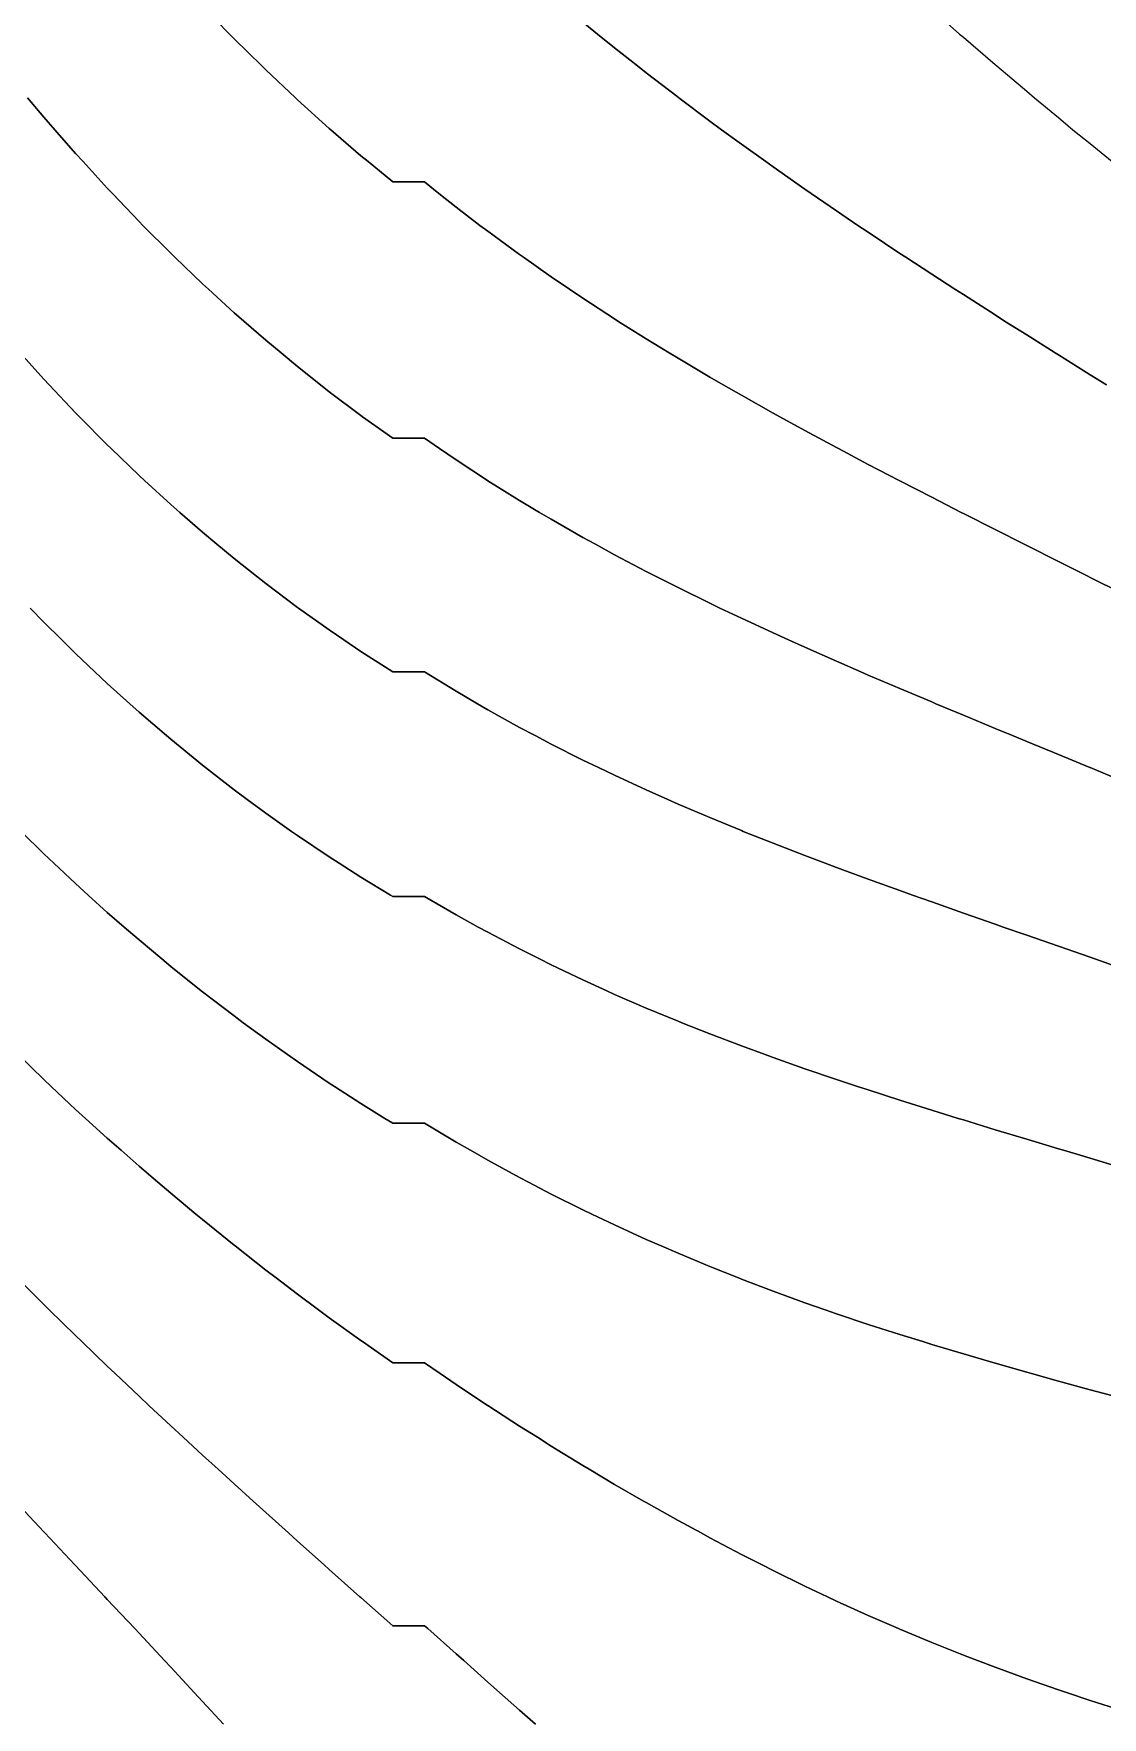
# Model space of a CAD drawing. Extents: x 1412622.5 to 1412673.9, y 4931530.8 to 4931599.9.
# Drawn here: x 1412646.1 to 1412651.8, y 4931542.78 to 4931551.76 of the extents above; entities that cross this region are included whole.
import ezdxf

# ---------------------------------------------------------------- set-up
doc = ezdxf.new("R2010")
doc.units = 0
doc.layers.add('line', color=2, linetype='CONTINUOUS')

msp = doc.modelspace()

# ---------------------------------------------------------------- linework, layer by layer
at = {"layer": 'line'}
for points in [[(1412647, 4931551.905488), (1412647.143811, 4931551.758741), (1412647.169279, 4931551.73305), (1412647.316559, 4931551.588578), (1412647.338558, 4931551.567281), (1412647.496769, 4931551.418415), (1412647.507837, 4931551.408151), (1412647.677116, 4931551.255574), (1412647.685466, 4931551.248252), (1412647.846395, 4931551.109543), (1412647.883889, 4931551.078089), (1412648.015674, 4931550.969537), (1412648.184953, 4931550.969537), (1412648.261809, 4931550.907925), (1412648.354232, 4931550.83524), (1412648.481535, 4931550.737762), (1412648.523511, 4931550.706255), (1412648.69279, 4931550.582444), (1412648.713578, 4931550.567599), (1412648.862069, 4931550.463809), (1412648.959288, 4931550.397436), (1412649.031348, 4931550.349308), (1412649.200627, 4931550.238761), (1412649.218546, 4931550.227273), (1412649.369906, 4931550.13242), (1412649.492436, 4931550.05711), (1412649.539185, 4931550.029026), (1412649.708464, 4931549.92892), (1412649.780418, 4931549.886946), (1412649.877743, 4931549.831482), (1412650.047022, 4931549.736261), (1412650.081894, 4931549.716783), (1412650.216301, 4931549.643463), (1412650.38558, 4931549.552045), (1412650.395631, 4931549.54662), (1412650.554859, 4931549.462694), (1412650.719555, 4931549.376457), (1412650.724138, 4931549.374111), (1412650.893417, 4931549.287126), (1412651.051149, 4931549.206294), (1412651.062696, 4931549.200508), (1412651.231975, 4931549.115005), (1412651.387989, 4931549.036131), (1412651.401254, 4931549.029571), (1412651.570533, 4931548.94486), (1412651.727572, 4931548.865967), (1412651.739812, 4931548.859948), (1412651.909091, 4931548.775481)], [(1412651.909091, 4931548.775481), (1412651.739812, 4931548.859948), (1412651.727572, 4931548.865967), (1412651.570533, 4931548.94486), (1412651.401254, 4931549.029571), (1412651.387989, 4931549.036131), (1412651.231975, 4931549.115005), (1412651.062696, 4931549.200508), (1412651.051149, 4931549.206294), (1412650.893417, 4931549.287126), (1412650.724138, 4931549.374111), (1412650.719555, 4931549.376457), (1412650.554859, 4931549.462694), (1412650.395631, 4931549.54662), (1412650.38558, 4931549.552045), (1412650.216301, 4931549.643463), (1412650.081894, 4931549.716783), (1412650.047022, 4931549.736261), (1412649.877743, 4931549.831482), (1412649.780418, 4931549.886946), (1412649.708464, 4931549.92892), (1412649.539185, 4931550.029026), (1412649.492436, 4931550.05711), (1412649.369906, 4931550.13242), (1412649.218546, 4931550.227273), (1412649.200627, 4931550.238761), (1412649.031348, 4931550.349308), (1412648.959288, 4931550.397436), (1412648.862069, 4931550.463809), (1412648.713578, 4931550.567599), (1412648.69279, 4931550.582444), (1412648.523511, 4931550.706255), (1412648.481535, 4931550.737762), (1412648.354232, 4931550.83524), (1412648.261809, 4931550.907925), (1412648.184953, 4931550.969537), (1412648.015674, 4931550.969537), (1412647.883889, 4931551.078089), (1412647.846395, 4931551.109543), (1412647.685466, 4931551.248252), (1412647.677116, 4931551.255574), (1412647.507837, 4931551.408151), (1412647.496769, 4931551.418415), (1412647.338558, 4931551.567281), (1412647.316559, 4931551.588578), (1412647.169279, 4931551.73305), (1412647.143811, 4931551.758741), (1412647, 4931551.905488)], [(1412650.893417, 4931551.889642), (1412651.042478, 4931551.758741), (1412651.062696, 4931551.741623), (1412651.231975, 4931551.596158), (1412651.240654, 4931551.588578), (1412651.401254, 4931551.453442), (1412651.442261, 4931551.418415), (1412651.570533, 4931551.31283), (1412651.647813, 4931551.248252), (1412651.739812, 4931551.174158), (1412651.857339, 4931551.078089)], [(1412649.031348, 4931551.822898), (1412649.109267, 4931551.758741), (1412649.200627, 4931551.685429), (1412649.322255, 4931551.588578), (1412649.369906, 4931551.551631), (1412649.539185, 4931551.421269), (1412649.542904, 4931551.418415), (1412649.708464, 4931551.294925), (1412649.771231, 4931551.248252), (1412649.877743, 4931551.17132), (1412650.007081, 4931551.078089), (1412650.047022, 4931551.050139), (1412650.216301, 4931550.93167), (1412650.250132, 4931550.907925), (1412650.38558, 4931550.815715), (1412650.499838, 4931550.737762), (1412650.554859, 4931550.701352), (1412650.724138, 4931550.588819), (1412650.755814, 4931550.567599), (1412650.893417, 4931550.478209), (1412651.017057, 4931550.397436), (1412651.062696, 4931550.368516), (1412651.231975, 4931550.260266), (1412651.283039, 4931550.227273), (1412651.401254, 4931550.153172), (1412651.553232, 4931550.05711), (1412651.570533, 4931550.046493), (1412651.739812, 4931549.941175), (1412651.826059, 4931549.886946)], [(1412651.826059, 4931549.886946), (1412651.739812, 4931549.941175), (1412651.570533, 4931550.046493), (1412651.553232, 4931550.05711), (1412651.401254, 4931550.153172), (1412651.283039, 4931550.227273), (1412651.231975, 4931550.260266), (1412651.062696, 4931550.368516), (1412651.017057, 4931550.397436), (1412650.893417, 4931550.478209), (1412650.755814, 4931550.567599), (1412650.724138, 4931550.588819), (1412650.554859, 4931550.701352), (1412650.499838, 4931550.737762), (1412650.38558, 4931550.815715), (1412650.250132, 4931550.907925), (1412650.216301, 4931550.93167), (1412650.047022, 4931551.050139), (1412650.007081, 4931551.078089), (1412649.877743, 4931551.17132), (1412649.771231, 4931551.248252), (1412649.708464, 4931551.294925), (1412649.542904, 4931551.418415), (1412649.539185, 4931551.421269), (1412649.369906, 4931551.551631), (1412649.322255, 4931551.588578), (1412649.200627, 4931551.685429), (1412649.109267, 4931551.758741), (1412649.031348, 4931551.822898)], [(1412646.066754, 4931551.418415), (1412646.153605, 4931551.315601), (1412646.212273, 4931551.248252), (1412646.322884, 4931551.122217), (1412646.362865, 4931551.078089), (1412646.492163, 4931550.936613), (1412646.51925, 4931550.907925), (1412646.661442, 4931550.758877), (1412646.682274, 4931550.737762), (1412646.830721, 4931550.588956), (1412646.852774, 4931550.567599), (1412647, 4931550.426769), (1412647.031763, 4931550.397436), (1412647.169279, 4931550.272103), (1412647.220273, 4931550.227273), (1412647.338558, 4931550.124715), (1412647.41943, 4931550.05711), (1412647.507837, 4931549.984261), (1412647.630423, 4931549.886946), (1412647.677116, 4931549.850422), (1412647.846395, 4931549.722925), (1412647.854849, 4931549.716783), (1412648.015674, 4931549.601767), (1412648.184953, 4931549.601767), (1412648.265003, 4931549.54662), (1412648.354232, 4931549.486106), (1412648.522111, 4931549.376457), (1412648.523511, 4931549.375557), (1412648.69279, 4931549.270384), (1412648.799738, 4931549.206294), (1412648.862069, 4931549.169534), (1412649.031348, 4931549.072971), (1412649.09802, 4931549.036131), (1412649.200627, 4931548.980339), (1412649.369906, 4931548.891127), (1412649.418936, 4931548.865967), (1412649.539185, 4931548.805236), (1412649.708464, 4931548.722065), (1412649.763089, 4931548.695804), (1412649.877743, 4931548.641547), (1412650.047022, 4931548.563191), (1412650.129544, 4931548.525641), (1412650.216301, 4931548.486763), (1412650.38558, 4931548.412024), (1412650.515456, 4931548.355478), (1412650.554859, 4931548.338575), (1412650.724138, 4931548.266358), (1412650.893417, 4931548.194906), (1412650.916098, 4931548.185315), (1412651.062696, 4931548.124213), (1412651.231975, 4931548.053926), (1412651.325126, 4931548.015152), (1412651.401254, 4931547.984008), (1412651.570533, 4931547.914331), (1412651.738649, 4931547.844988), (1412651.739812, 4931547.844513), (1412651.909091, 4931547.774286)], [(1412651.909091, 4931547.774286), (1412651.739812, 4931547.844513), (1412651.738649, 4931547.844988), (1412651.570533, 4931547.914331), (1412651.401254, 4931547.984008), (1412651.325126, 4931548.015152), (1412651.231975, 4931548.053926), (1412651.062696, 4931548.124213), (1412650.916098, 4931548.185315), (1412650.893417, 4931548.194906), (1412650.724138, 4931548.266358), (1412650.554859, 4931548.338575), (1412650.515456, 4931548.355478), (1412650.38558, 4931548.412024), (1412650.216301, 4931548.486763), (1412650.129544, 4931548.525641), (1412650.047022, 4931548.563191), (1412649.877743, 4931548.641547), (1412649.763089, 4931548.695804), (1412649.708464, 4931548.722065), (1412649.539185, 4931548.805236), (1412649.418936, 4931548.865967), (1412649.369906, 4931548.891127), (1412649.200627, 4931548.980339), (1412649.09802, 4931549.036131), (1412649.031348, 4931549.072971), (1412648.862069, 4931549.169534), (1412648.799738, 4931549.206294), (1412648.69279, 4931549.270384), (1412648.523511, 4931549.375557), (1412648.522111, 4931549.376457), (1412648.354232, 4931549.486106), (1412648.265003, 4931549.54662), (1412648.184953, 4931549.601767), (1412648.015674, 4931549.601767), (1412647.854849, 4931549.716783), (1412647.846395, 4931549.722925), (1412647.677116, 4931549.850422), (1412647.630423, 4931549.886946), (1412647.507837, 4931549.984261), (1412647.41943, 4931550.05711), (1412647.338558, 4931550.124715), (1412647.220273, 4931550.227273), (1412647.169279, 4931550.272103), (1412647.031763, 4931550.397436), (1412647, 4931550.426769), (1412646.852774, 4931550.567599), (1412646.830721, 4931550.588956), (1412646.682274, 4931550.737762), (1412646.661442, 4931550.758877), (1412646.51925, 4931550.907925), (1412646.492163, 4931550.936613), (1412646.362865, 4931551.078089), (1412646.322884, 4931551.122217), (1412646.212273, 4931551.248252), (1412646.153605, 4931551.315601), (1412646.066754, 4931551.418415)], [(1412646.027266, 4931550.05711), (1412646.153605, 4931549.917221), (1412646.181937, 4931549.886946), (1412646.322884, 4931549.737769), (1412646.343452, 4931549.716783), (1412646.492163, 4931549.566588), (1412646.512697, 4931549.54662), (1412646.661442, 4931549.403481), (1412646.690644, 4931549.376457), (1412646.830721, 4931549.248224), (1412646.878408, 4931549.206294), (1412647, 4931549.100519), (1412647.077138, 4931549.036131), (1412647.169279, 4931548.960046), (1412647.288127, 4931548.865967), (1412647.338558, 4931548.826467), (1412647.507837, 4931548.699473), (1412647.51294, 4931548.695804), (1412647.677116, 4931548.57902), (1412647.755564, 4931548.525641), (1412647.846395, 4931548.464451), (1412648.015616, 4931548.355478), (1412648.184953, 4931548.355441), (1412648.354232, 4931548.251973), (1412648.468353, 4931548.185315), (1412648.523511, 4931548.153383), (1412648.69279, 4931548.059549), (1412648.77644, 4931548.015152), (1412648.862069, 4931547.970291), (1412649.031348, 4931547.885289), (1412649.114955, 4931547.844988), (1412649.200627, 4931547.803812), (1412649.369906, 4931547.725599), (1412649.484119, 4931547.674825), (1412649.539185, 4931547.650514), (1412649.708464, 4931547.578251), (1412649.877743, 4931547.508572), (1412649.887488, 4931547.504662), (1412650.047022, 4931547.44106), (1412650.216301, 4931547.375572), (1412650.325094, 4931547.334499), (1412650.38558, 4931547.311786), (1412650.554859, 4931547.249342), (1412650.724138, 4931547.188179), (1412650.790859, 4931547.164336), (1412650.893417, 4931547.127859), (1412651.062696, 4931547.068203), (1412651.231975, 4931547.00915), (1412651.274836, 4931546.994172), (1412651.401254, 4931546.950176), (1412651.570533, 4931546.891295), (1412651.739812, 4931546.832462), (1412651.763829, 4931546.824009), (1412651.909091, 4931546.77306)], [(1412651.909091, 4931546.77306), (1412651.763829, 4931546.824009), (1412651.739812, 4931546.832462), (1412651.570533, 4931546.891295), (1412651.401254, 4931546.950176), (1412651.274836, 4931546.994172), (1412651.231975, 4931547.00915), (1412651.062696, 4931547.068203), (1412650.893417, 4931547.127859), (1412650.790859, 4931547.164336), (1412650.724138, 4931547.188179), (1412650.554859, 4931547.249342), (1412650.38558, 4931547.311786), (1412650.325094, 4931547.334499), (1412650.216301, 4931547.375572), (1412650.047022, 4931547.44106), (1412649.887488, 4931547.504662), (1412649.877743, 4931547.508572), (1412649.708464, 4931547.578251), (1412649.539185, 4931547.650514), (1412649.484119, 4931547.674825), (1412649.369906, 4931547.725599), (1412649.200627, 4931547.803812), (1412649.114955, 4931547.844988), (1412649.031348, 4931547.885289), (1412648.862069, 4931547.970291), (1412648.77644, 4931548.015152), (1412648.69279, 4931548.059549), (1412648.523511, 4931548.153383), (1412648.468353, 4931548.185315), (1412648.354232, 4931548.251973), (1412648.184953, 4931548.355441), (1412648.015616, 4931548.355478), (1412647.846395, 4931548.464451), (1412647.755564, 4931548.525641), (1412647.677116, 4931548.57902), (1412647.51294, 4931548.695804), (1412647.507837, 4931548.699473), (1412647.338558, 4931548.826467), (1412647.288127, 4931548.865967), (1412647.169279, 4931548.960046), (1412647.077138, 4931549.036131), (1412647, 4931549.100519), (1412646.878408, 4931549.206294), (1412646.830721, 4931549.248224), (1412646.690644, 4931549.376457), (1412646.661442, 4931549.403481), (1412646.512697, 4931549.54662), (1412646.492163, 4931549.566588), (1412646.343452, 4931549.716783), (1412646.322884, 4931549.737769), (1412646.181937, 4931549.886946), (1412646.153605, 4931549.917221), (1412646.027266, 4931550.05711)], [(1412646.080551, 4931548.695804), (1412646.153605, 4931548.620486), (1412646.249188, 4931548.525641), (1412646.322884, 4931548.453112), (1412646.426092, 4931548.355478), (1412646.492163, 4931548.293454), (1412646.612159, 4931548.185315), (1412646.661442, 4931548.14122), (1412646.808374, 4931548.015152), (1412646.830721, 4931547.996141), (1412647, 4931547.858252), (1412647.017021, 4931547.844988), (1412647.169279, 4931547.726687), (1412647.239105, 4931547.674825), (1412647.338558, 4931547.601319), (1412647.475506, 4931547.504662), (1412647.507837, 4931547.481927), (1412647.677116, 4931547.36829), (1412647.729898, 4931547.334499), (1412647.846395, 4931547.26011), (1412648.003864, 4931547.164336), (1412648.015674, 4931547.157163), (1412648.184953, 4931547.157163), (1412648.354232, 4931547.059135), (1412648.472129, 4931546.994172), (1412648.523511, 4931546.965857), (1412648.69279, 4931546.876997), (1412648.798894, 4931546.824009), (1412648.862069, 4931546.792413), (1412649.031348, 4931546.711739), (1412649.159006, 4931546.653846), (1412649.200627, 4931546.634917), (1412649.369906, 4931546.561411), (1412649.539185, 4931546.491405), (1412649.558675, 4931546.483683), (1412649.708464, 4931546.424088), (1412649.877743, 4931546.359686), (1412650.004345, 4931546.31352), (1412650.047022, 4931546.29787), (1412650.216301, 4931546.238015), (1412650.38558, 4931546.180401), (1412650.498018, 4931546.143357), (1412650.554859, 4931546.124503), (1412650.724138, 4931546.06982), (1412650.893417, 4931546.016611), (1412651.034703, 4931545.973193), (1412651.062696, 4931545.964525), (1412651.231975, 4931545.912692), (1412651.401254, 4931545.86163), (1412651.570533, 4931545.811146), (1412651.597664, 4931545.80303), (1412651.739812, 4931545.760169), (1412651.909091, 4931545.709193)], [(1412651.909091, 4931545.709193), (1412651.739812, 4931545.760169), (1412651.597664, 4931545.80303), (1412651.570533, 4931545.811146), (1412651.401254, 4931545.86163), (1412651.231975, 4931545.912692), (1412651.062696, 4931545.964525), (1412651.034703, 4931545.973193), (1412650.893417, 4931546.016611), (1412650.724138, 4931546.06982), (1412650.554859, 4931546.124503), (1412650.498018, 4931546.143357), (1412650.38558, 4931546.180401), (1412650.216301, 4931546.238015), (1412650.047022, 4931546.29787), (1412650.004345, 4931546.31352), (1412649.877743, 4931546.359686), (1412649.708464, 4931546.424088), (1412649.558675, 4931546.483683), (1412649.539185, 4931546.491405), (1412649.369906, 4931546.561411), (1412649.200627, 4931546.634917), (1412649.159006, 4931546.653846), (1412649.031348, 4931546.711739), (1412648.862069, 4931546.792413), (1412648.798894, 4931546.824009), (1412648.69279, 4931546.876997), (1412648.523511, 4931546.965857), (1412648.472129, 4931546.994172), (1412648.354232, 4931547.059135), (1412648.184953, 4931547.157163), (1412648.015674, 4931547.157163), (1412648.003864, 4931547.164336), (1412647.846395, 4931547.26011), (1412647.729898, 4931547.334499), (1412647.677116, 4931547.36829), (1412647.507837, 4931547.481927), (1412647.475506, 4931547.504662), (1412647.338558, 4931547.601319), (1412647.239105, 4931547.674825), (1412647.169279, 4931547.726687), (1412647.017021, 4931547.844988), (1412647, 4931547.858252), (1412646.830721, 4931547.996141), (1412646.808374, 4931548.015152), (1412646.661442, 4931548.14122), (1412646.612159, 4931548.185315), (1412646.492163, 4931548.293454), (1412646.426092, 4931548.355478), (1412646.322884, 4931548.453112), (1412646.249188, 4931548.525641), (1412646.153605, 4931548.620486), (1412646.080551, 4931548.695804)], [(1412646.032371, 4931547.504662), (1412646.153605, 4931547.385373), (1412646.207314, 4931547.334499), (1412646.322884, 4931547.225457), (1412646.390253, 4931547.164336), (1412646.492163, 4931547.072148), (1412646.581882, 4931546.994172), (1412646.661442, 4931546.925147), (1412646.782883, 4931546.824009), (1412646.830721, 4931546.784178), (1412646.99394, 4931546.653846), (1412647, 4931546.649002), (1412647.169279, 4931546.519363), (1412647.217961, 4931546.483683), (1412647.338558, 4931546.395015), (1412647.454461, 4931546.31352), (1412647.507837, 4931546.275813), (1412647.677116, 4931546.161526), (1412647.705324, 4931546.143357), (1412647.846395, 4931546.051882), (1412647.973581, 4931545.973193), (1412648.015674, 4931545.946926), (1412648.184953, 4931545.946926), (1412648.354232, 4931545.846285), (1412648.430651, 4931545.80303), (1412648.523511, 4931545.749897), (1412648.69279, 4931545.657737), (1412648.740865, 4931545.632867), (1412648.862069, 4931545.569344), (1412649.031348, 4931545.485052), (1412649.078639, 4931545.462704), (1412649.200627, 4931545.404169), (1412649.369906, 4931545.327078), (1412649.449865, 4931545.292541), (1412649.539185, 4931545.253282), (1412649.708464, 4931545.182717), (1412649.86114, 4931545.122378), (1412649.877743, 4931545.115687), (1412650.047022, 4931545.050907), (1412650.216301, 4931544.989412), (1412650.323997, 4931544.952214), (1412650.38558, 4931544.930486), (1412650.554859, 4931544.873539), (1412650.724138, 4931544.819259), (1412650.845388, 4931544.782051), (1412650.893417, 4931544.766972), (1412651.062696, 4931544.715819), (1412651.231975, 4931544.666584), (1412651.401254, 4931544.619012), (1412651.427181, 4931544.611888), (1412651.570533, 4931544.571568), (1412651.739812, 4931544.525043), (1412651.909091, 4931544.479417)], [(1412651.909091, 4931544.479417), (1412651.739812, 4931544.525043), (1412651.570533, 4931544.571568), (1412651.427181, 4931544.611888), (1412651.401254, 4931544.619012), (1412651.231975, 4931544.666584), (1412651.062696, 4931544.715819), (1412650.893417, 4931544.766972), (1412650.845388, 4931544.782051), (1412650.724138, 4931544.819259), (1412650.554859, 4931544.873539), (1412650.38558, 4931544.930486), (1412650.323997, 4931544.952214), (1412650.216301, 4931544.989412), (1412650.047022, 4931545.050907), (1412649.877743, 4931545.115687), (1412649.86114, 4931545.122378), (1412649.708464, 4931545.182717), (1412649.539185, 4931545.253282), (1412649.449865, 4931545.292541), (1412649.369906, 4931545.327078), (1412649.200627, 4931545.404169), (1412649.078639, 4931545.462704), (1412649.031348, 4931545.485052), (1412648.862069, 4931545.569344), (1412648.740865, 4931545.632867), (1412648.69279, 4931545.657737), (1412648.523511, 4931545.749897), (1412648.430651, 4931545.80303), (1412648.354232, 4931545.846285), (1412648.184953, 4931545.946926), (1412648.015674, 4931545.946926), (1412647.973581, 4931545.973193), (1412647.846395, 4931546.051882), (1412647.705324, 4931546.143357), (1412647.677116, 4931546.161526), (1412647.507837, 4931546.275813), (1412647.454461, 4931546.31352), (1412647.338558, 4931546.395015), (1412647.217961, 4931546.483683), (1412647.169279, 4931546.519363), (1412647, 4931546.649002), (1412646.99394, 4931546.653846), (1412646.830721, 4931546.784178), (1412646.782883, 4931546.824009), (1412646.661442, 4931546.925147), (1412646.581882, 4931546.994172), (1412646.492163, 4931547.072148), (1412646.390253, 4931547.164336), (1412646.322884, 4931547.225457), (1412646.207314, 4931547.334499), (1412646.153605, 4931547.385373), (1412646.032371, 4931547.504662)], [(1412646.015948, 4931546.31352), (1412646.153605, 4931546.179981), (1412646.192678, 4931546.143357), (1412646.322884, 4931546.021062), (1412646.37567, 4931545.973193), (1412646.492163, 4931545.867164), (1412646.565163, 4931545.80303), (1412646.661442, 4931545.717986), (1412646.761328, 4931545.632867), (1412646.830721, 4931545.5733), (1412646.964307, 4931545.462704), (1412647, 4931545.432879), (1412647.169279, 4931545.296533), (1412647.174433, 4931545.292541), (1412647.338558, 4931545.163875), (1412647.393546, 4931545.122378), (1412647.507837, 4931545.034907), (1412647.620127, 4931544.952214), (1412647.677116, 4931544.90955), (1412647.846395, 4931544.787661), (1412647.854527, 4931544.782051), (1412648.015674, 4931544.668717), (1412648.184953, 4931544.668717), (1412648.269067, 4931544.611888), (1412648.354232, 4931544.553095), (1412648.522198, 4931544.441725), (1412648.523511, 4931544.440833), (1412648.69279, 4931544.331012), (1412648.788388, 4931544.271562), (1412648.862069, 4931544.224485), (1412649.031348, 4931544.121012), (1412649.065036, 4931544.101399), (1412649.200627, 4931544.020041), (1412649.355334, 4931543.931235), (1412649.369906, 4931543.922592), (1412649.539185, 4931543.827291), (1412649.662556, 4931543.761072), (1412649.708464, 4931543.735534), (1412649.877743, 4931543.646295), (1412649.988395, 4931543.590909), (1412650.047022, 4931543.560406), (1412650.216301, 4931543.477187), (1412650.337602, 4931543.420746), (1412650.38558, 4931543.397481), (1412650.554859, 4931543.320226), (1412650.716455, 4931543.250583), (1412650.724138, 4931543.247124), (1412650.893417, 4931543.175712), (1412651.062696, 4931543.108484), (1412651.138131, 4931543.08042), (1412651.231975, 4931543.043867), (1412651.401254, 4931542.982022), (1412651.570533, 4931542.924024), (1412651.613352, 4931542.910256), (1412651.739812, 4931542.867668), (1412651.909091, 4931542.814048)], [(1412651.909091, 4931542.814048), (1412651.739812, 4931542.867668), (1412651.613352, 4931542.910256), (1412651.570533, 4931542.924024), (1412651.401254, 4931542.982022), (1412651.231975, 4931543.043867), (1412651.138131, 4931543.08042), (1412651.062696, 4931543.108484), (1412650.893417, 4931543.175712), (1412650.724138, 4931543.247124), (1412650.716455, 4931543.250583), (1412650.554859, 4931543.320226), (1412650.38558, 4931543.397481), (1412650.337602, 4931543.420746), (1412650.216301, 4931543.477187), (1412650.047022, 4931543.560406), (1412649.988395, 4931543.590909), (1412649.877743, 4931543.646295), (1412649.708464, 4931543.735534), (1412649.662556, 4931543.761072), (1412649.539185, 4931543.827291), (1412649.369906, 4931543.922592), (1412649.355334, 4931543.931235), (1412649.200627, 4931544.020041), (1412649.065036, 4931544.101399), (1412649.031348, 4931544.121012), (1412648.862069, 4931544.224485), (1412648.788388, 4931544.271562), (1412648.69279, 4931544.331012), (1412648.523511, 4931544.440833), (1412648.522198, 4931544.441725), (1412648.354232, 4931544.553095), (1412648.269067, 4931544.611888), (1412648.184953, 4931544.668717), (1412648.015674, 4931544.668717), (1412647.854527, 4931544.782051), (1412647.846395, 4931544.787661), (1412647.677116, 4931544.90955), (1412647.620127, 4931544.952214), (1412647.507837, 4931545.034907), (1412647.393546, 4931545.122378), (1412647.338558, 4931545.163875), (1412647.174433, 4931545.292541), (1412647.169279, 4931545.296533), (1412647, 4931545.432879), (1412646.964307, 4931545.462704), (1412646.830721, 4931545.5733), (1412646.761328, 4931545.632867), (1412646.661442, 4931545.717986), (1412646.565163, 4931545.80303), (1412646.492163, 4931545.867164), (1412646.37567, 4931545.973193), (1412646.322884, 4931546.021062), (1412646.192678, 4931546.143357), (1412646.153605, 4931546.179981), (1412646.015948, 4931546.31352)], [(1412646.010349, 4931545.122378), (1412646.153605, 4931544.979353), (1412646.181541, 4931544.952214), (1412646.322884, 4931544.813708), (1412646.35609, 4931544.782051), (1412646.492163, 4931544.65093), (1412646.533808, 4931544.611888), (1412646.661442, 4931544.490698), (1412646.714452, 4931544.441725), (1412646.830721, 4931544.332693), (1412646.897723, 4931544.271562), (1412647, 4931544.176635), (1412647.083295, 4931544.101399), (1412647.169279, 4931544.022229), (1412647.270824, 4931543.931235), (1412647.338558, 4931543.869215), (1412647.459907, 4931543.761072), (1412647.507837, 4931543.717335), (1412647.650157, 4931543.590909), (1412647.677116, 4931543.56633), (1412647.841128, 4931543.420746), (1412647.846395, 4931543.415937), (1412648.015674, 4931543.265748), (1412648.184953, 4931543.265748), (1412648.202545, 4931543.250583), (1412648.354232, 4931543.115621), (1412648.39493, 4931543.08042), (1412648.523511, 4931542.965346), (1412648.586853, 4931542.910256), (1412648.69279, 4931542.81474), (1412648.777997, 4931542.740093)], [(1412648.777997, 4931542.740093), (1412648.69279, 4931542.81474), (1412648.586853, 4931542.910256), (1412648.523511, 4931542.965346), (1412648.39493, 4931543.08042), (1412648.354232, 4931543.115621), (1412648.202545, 4931543.250583), (1412648.184953, 4931543.265748), (1412648.015674, 4931543.265748), (1412647.846395, 4931543.415937), (1412647.841128, 4931543.420746), (1412647.677116, 4931543.56633), (1412647.650157, 4931543.590909), (1412647.507837, 4931543.717335), (1412647.459907, 4931543.761072), (1412647.338558, 4931543.869215), (1412647.270824, 4931543.931235), (1412647.169279, 4931544.022229), (1412647.083295, 4931544.101399), (1412647, 4931544.176635), (1412646.897723, 4931544.271562), (1412646.830721, 4931544.332693), (1412646.714452, 4931544.441725), (1412646.661442, 4931544.490698), (1412646.533808, 4931544.611888), (1412646.492163, 4931544.65093), (1412646.35609, 4931544.782051), (1412646.322884, 4931544.813708), (1412646.181541, 4931544.952214), (1412646.153605, 4931544.979353), (1412646.010349, 4931545.122378)], [(1412645.999876, 4931543.931235), (1412646.153605, 4931543.766695), (1412646.158956, 4931543.761072), (1412646.318646, 4931543.590909), (1412646.322884, 4931543.586327), (1412646.478628, 4931543.420746), (1412646.492163, 4931543.40611), (1412646.638408, 4931543.250583), (1412646.661442, 4931543.225618), (1412646.797653, 4931543.08042), (1412646.830721, 4931543.044427), (1412646.956005, 4931542.910256), (1412647, 4931542.862063), (1412647.113144, 4931542.740093)], [(1412647.113144, 4931542.740093), (1412647, 4931542.862063), (1412646.956005, 4931542.910256), (1412646.830721, 4931543.044427), (1412646.797653, 4931543.08042), (1412646.661442, 4931543.225618), (1412646.638408, 4931543.250583), (1412646.492163, 4931543.40611), (1412646.478628, 4931543.420746), (1412646.322884, 4931543.586327), (1412646.318646, 4931543.590909), (1412646.158956, 4931543.761072), (1412646.153605, 4931543.766695), (1412645.999876, 4931543.931235)]]:
    msp.add_lwpolyline(points, dxfattribs=at)

doc.saveas('drawing.dxf')
